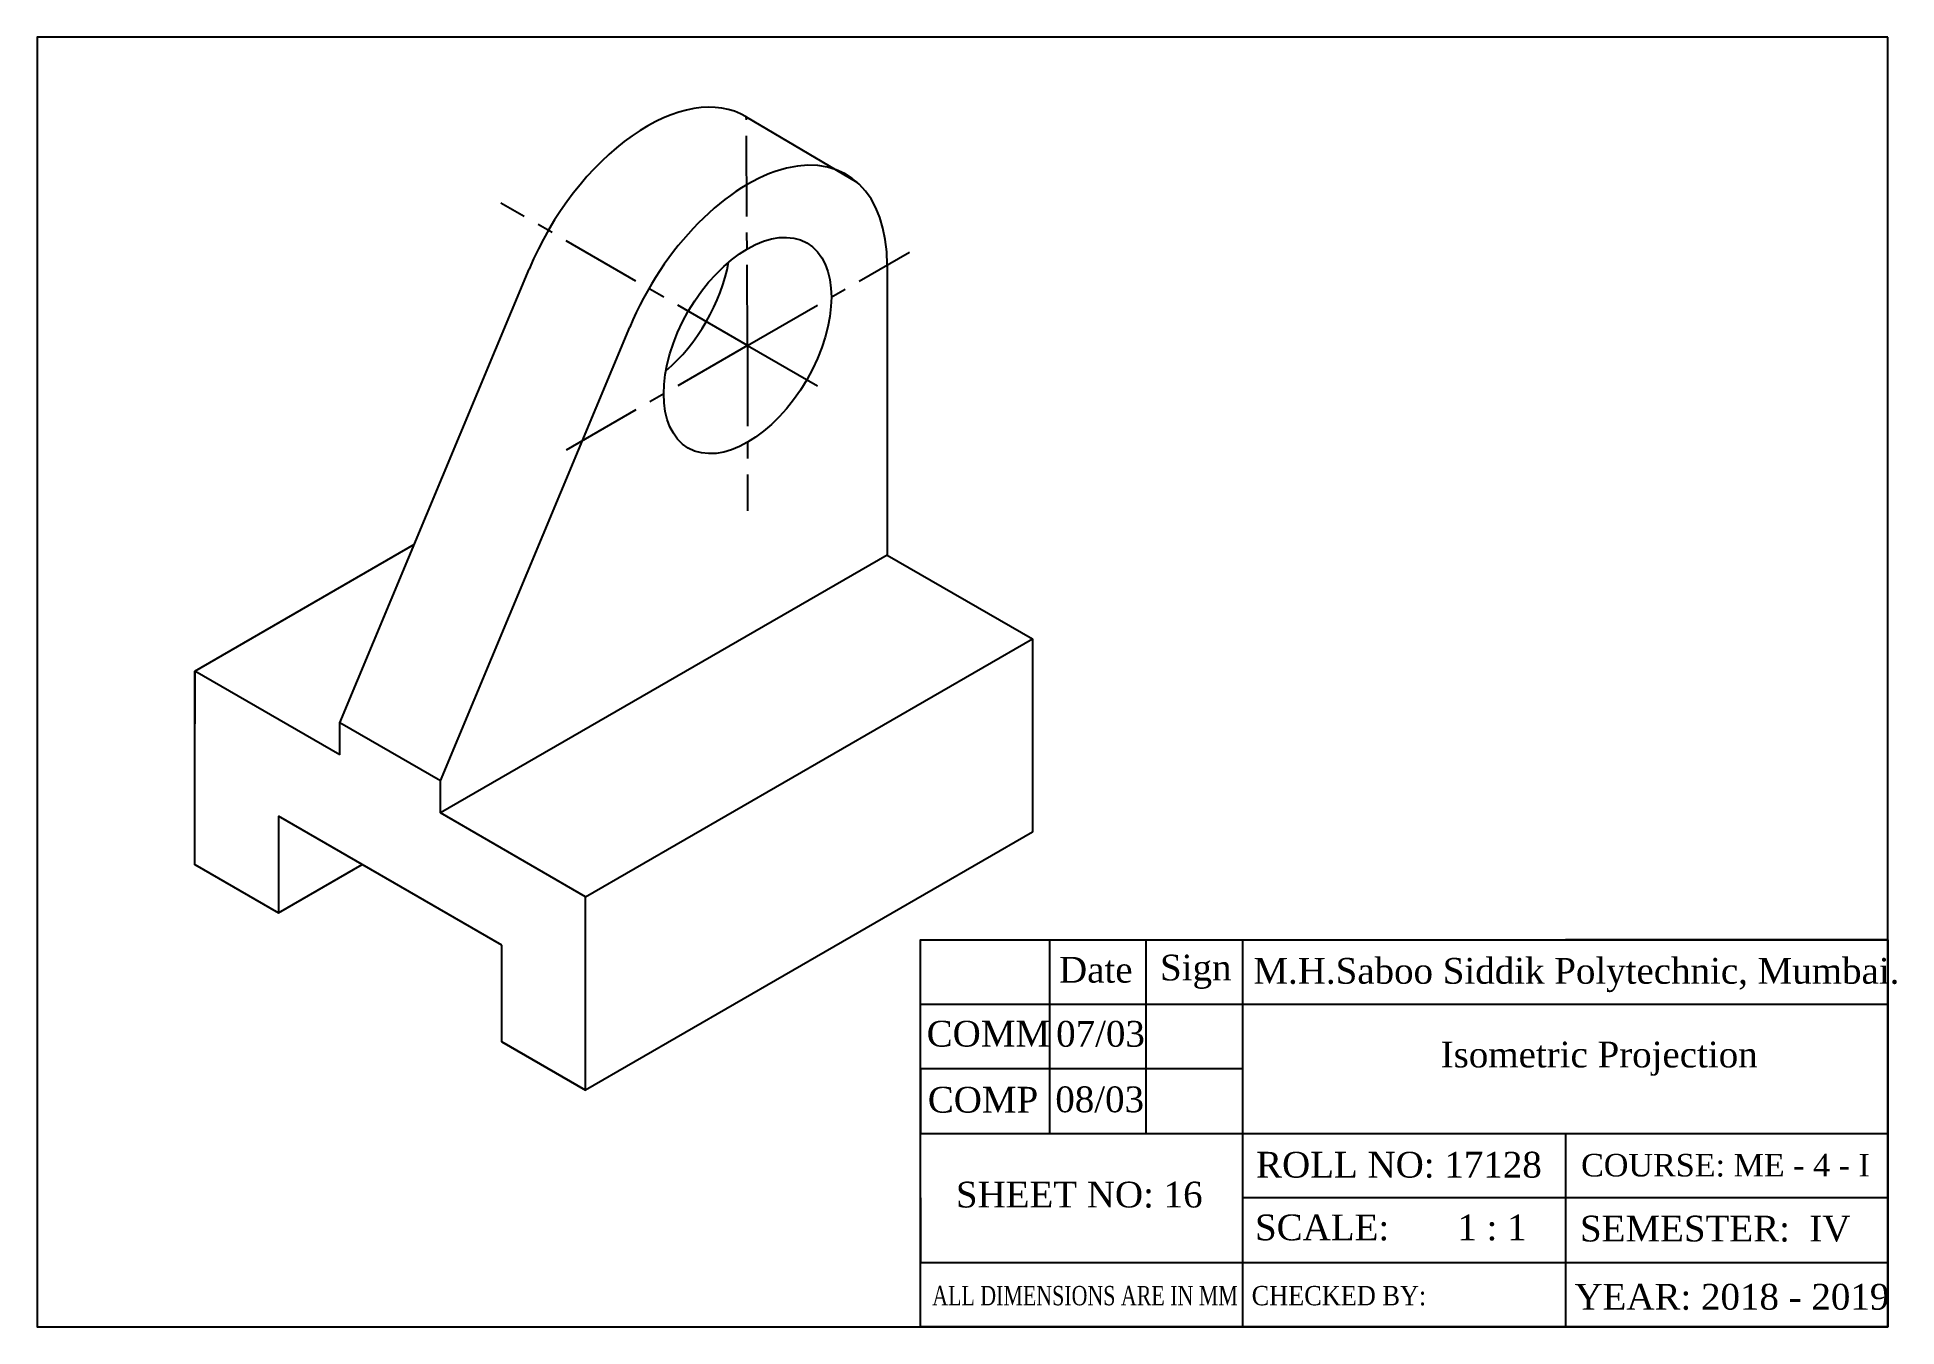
# Model space of a CAD drawing. Header units: inches. Extents: x -14 to 275, y -50 to 150.
import ezdxf

# ---------------------------------------------------------------- set-up
doc = ezdxf.new("R2010")
doc.units = ezdxf.units.IN
doc.header["$LTSCALE"] = 10
doc.header["$MEASUREMENT"] = 0
doc.linetypes.add('CENTER', pattern=[2, 1.25, -0.25, 0.25, -0.25])
doc.styles.add('01', font='times.ttf', dxfattribs={"height": 5})
doc.styles.add('Saad Sheet', font='times.ttf')

msp = doc.modelspace()

# ---------------------------------------------------------------- linework, layer by layer
for p, q in [((96.23, 137.65), (113.37, 127.52)), ((33.2, 43.68), (62.55, 114.03)), ((118.07, 114.68), (118.07, 69.68)), ((48.79, 34.68), (78.14, 105.03)), ((10.69, 51.68), (44.75, 71.35)), ((118.07, 69.68), (48.79, 29.68)), ((118.07, 69.68), (140.59, 56.68)), ((71.31, 16.68), (140.59, 56.68)), ((140.59, 56.68), (140.59, 26.68)), ((10.69, 21.68), (10.69, 51.68)), ((10.69, 51.68), (10.69, 43.51)), ((33.2, 38.68), (10.69, 51.68)), ((48.79, 34.68), (33.2, 43.68)), ((33.2, 38.68), (33.2, 43.68)), ((48.79, 29.68), (48.79, 34.68)), ((58.32, 9.18), (23.68, 29.18)), ((23.68, 29.18), (23.68, 14.18)), ((71.31, 16.68), (48.79, 29.68)), ((140.59, 26.68), (71.31, -13.32)), ((10.69, 21.68), (23.68, 14.18)), ((23.68, 14.18), (36.67, 21.68)), ((71.31, -13.32), (71.31, 16.68)), ((58.32, -5.82), (58.32, 9.18)), ((273.25, 9.99), (273.25, -50.01)), ((71.31, -13.32), (58.32, -5.82)), ((58.32, -5.82), (71.31, -13.32))]:
    msp.add_line(p, q)
at = {"linetype": 'CENTER'}
for q in [(96.23, 137.65), (58.16, 124.27), (121.51, 116.67), (68.27, 85.93), (109.01, 94.92), (96.42, 76.53)]:
    msp.add_line((96.42, 102.18), q, dxfattribs=at)
msp.add_lwpolyline([(273.25, 149.99), (-13.75, 149.99), (-13.75, -50.01), (273.25, -50.01)], close=True)
for points in [[(273.25, -10.01), (273.25, -0.01), (123.25, -0.01), (123.25, 9.99), (143.25, 9.99), (143.25, -20.01), (158.25, -20.01), (158.25, 9.99)], [(273.25, -50.01), (123.25, -50.01), (123.25, 9.99), (273.25, 9.99), (223.25, 9.99)], [(223.25, -20.01), (223.25, -50.01), (173.25, -50.01), (173.25, 9.99)], [(173.25, -10.01), (123.25, -10.01), (123.25, -20.01), (273.25, -20.01), (273.25, -30.01), (173.25, -30.01)], [(123.25, -30.01), (123.25, -40.01), (273.25, -40.01)]]:
    msp.add_lwpolyline(points)
for centre, major_axis, start_param, end_param in [((80.83, 111.18), (-15.31, -26.52), 9.419031, 11.215407), ((96.42, 102.18), (-15.31, -26.52), 2.356194, 4.932222), ((80.83, 111.18), (-9.19, -15.91), 1.013198, 2.128395)]:
    msp.add_ellipse(centre, major_axis=major_axis, ratio=0.57735, start_param=start_param, end_param=end_param)
msp.add_ellipse((96.42, 102.18), major_axis=(-9.19, -15.91), ratio=0.57735)
msp.add_point((10.69, 21.68))

# ---------------------------------------------------------------- texts
for s, height, style, p in [('Date', 4, 'Saad Sheet', (144.73, 3.37)), ('Sign', 4, 'Saad Sheet', (160.39, 3.71)), ('M.H.Saboo Siddik Polytechnic, Mumbai.', 4, 'Saad Sheet', (174.87, 3.2)), ('COMM', 4, 'Saad Sheet', (124.2, -6.55)), ('07/03', 4, '01', (144.28, -6.57)), ('Isometric Projection', 4, 'Saad Sheet', (203.92, -9.78)), ('COMP', 4, 'Saad Sheet', (124.37, -16.79)), ('08/03', 4, '01', (144.15, -16.73)), ('ROLL NO: 17128', 4, 'Saad Sheet', (175.29, -26.87)), ('COURSE: ME - 4 - I', 3.5, 'Saad Sheet', (225.69, -26.69)), ('   SHEET NO: 16', 4, 'Saad Sheet', (124.2, -31.5)), ('SCALE:       1 : 1', 4, 'Saad Sheet', (175.12, -36.59)), ('SEMESTER:  IV', 4, 'Saad Sheet', (225.52, -36.77)), ('YEAR: 2018 - 2019', 4, 'Saad Sheet', (224.66, -47.35))]:
    msp.add_text(s, height=height, dxfattribs=dict(style=style)).set_placement(p)
at = {"style": 'Saad Sheet'}
for s, width, p in [('ALL DIMENSIONS ARE IN MM ', 0.75, (125.06, -46.67)), ('CHECKED BY:', 0.9, (174.6, -46.67))]:
    msp.add_text(s, height=3, dxfattribs=dict(at, width=width)).set_placement(p)

doc.saveas('drawing.dxf')
